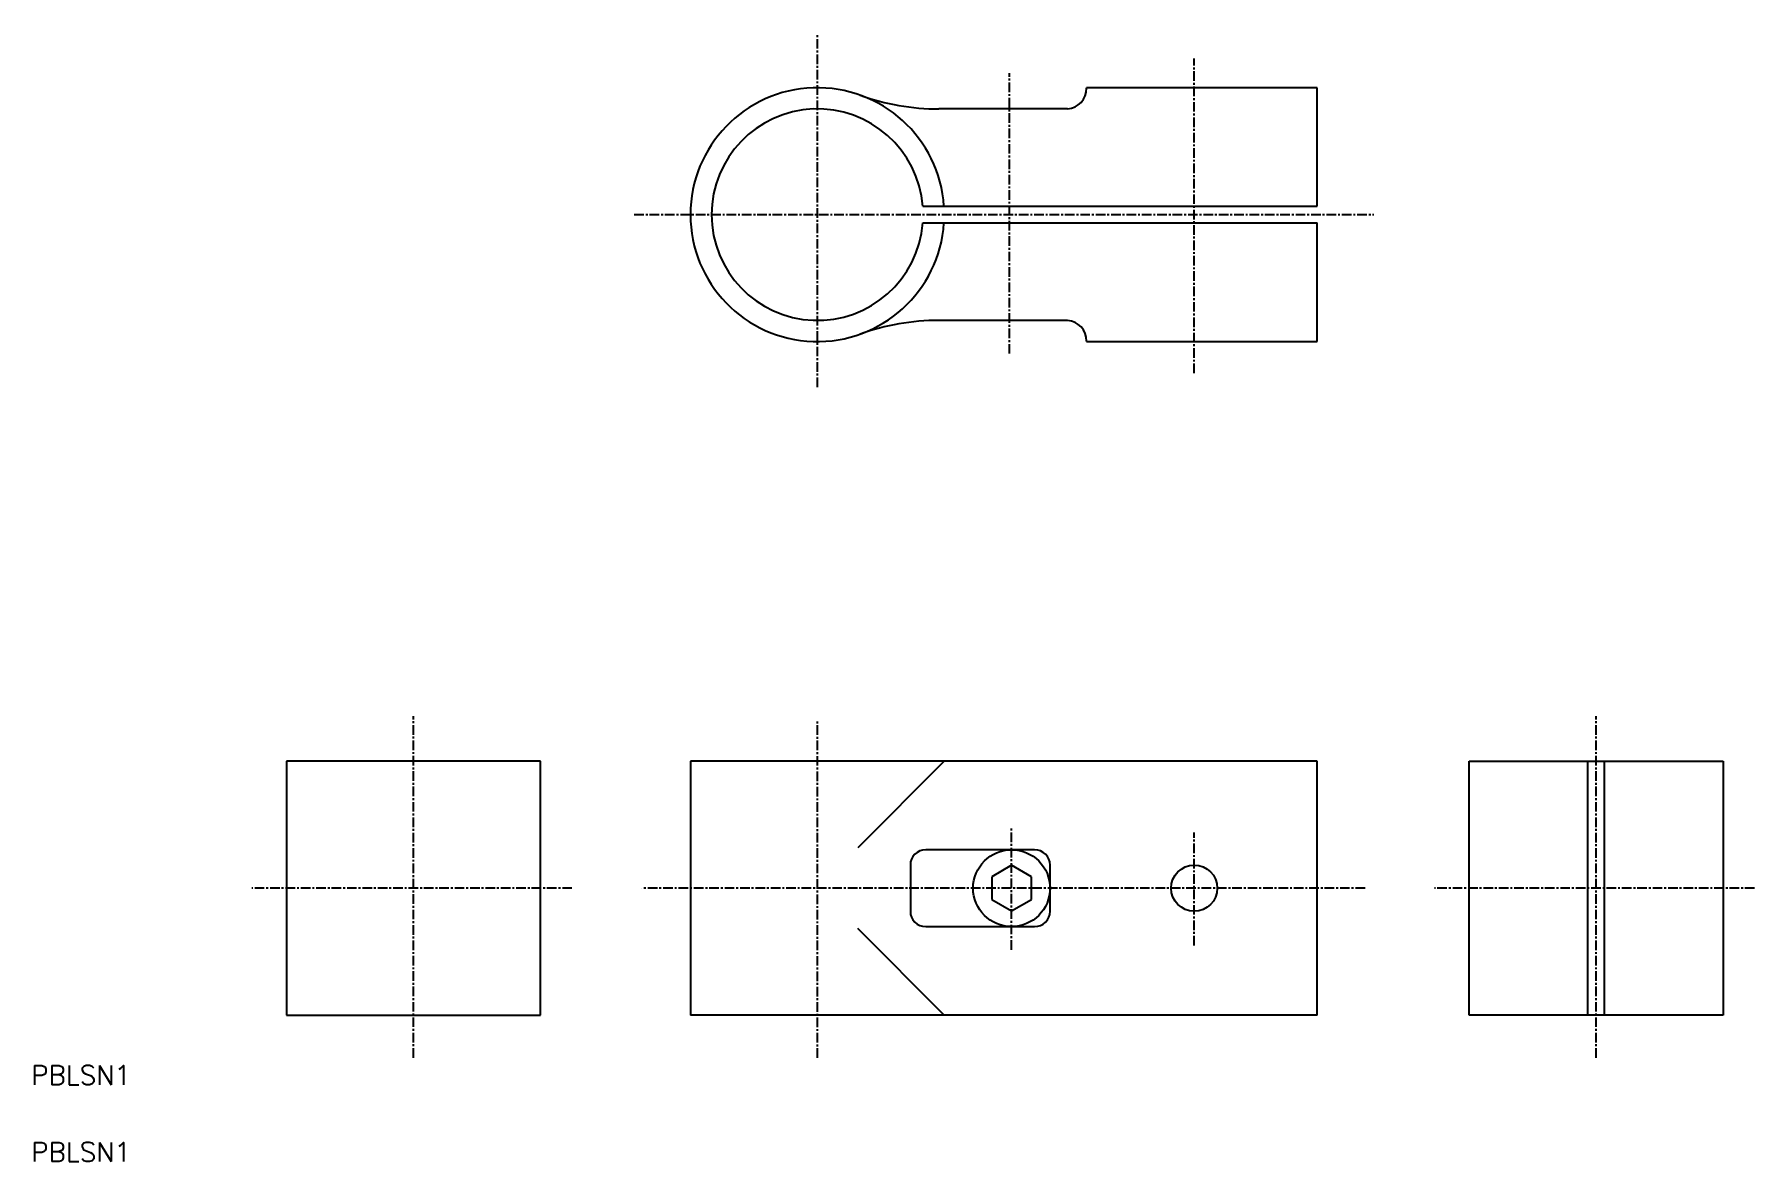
# Model space of a CAD drawing. Extents: x 150 to 374, y 80 to 227.
import ezdxf

# ---------------------------------------------------------------- set-up
doc = ezdxf.new("R2010")
doc.units = 0
doc.linetypes.add('CENTER', pattern=[2, 1.25, -0.25, 0.25, -0.25])
doc.linetypes.add('CENTER2', pattern=[28.575, 19.05, -3.175, 3.175, -3.175])
doc.layers.get('0').update_dxf_attribs({"linetype": 'CONTINUOUS'})
doc.layers.add('CENTER', color=1, linetype='CENTER2')
doc.styles.get("Standard").update_dxf_attribs({"font": 'txt.shx'})

msp = doc.modelspace()

# ---------------------------------------------------------------- linework, layer by layer
at = {"color": 7, "linetype": 'CONTINUOUS'}
for p, q in [((317.22, 219.62), (287.22, 219.62)), ((287.22, 219.57), (287.22, 219.62)), ((317.22, 204.21), (317.22, 219.62)), ((284.72, 216.87), (268.02, 216.87)), ((265.93, 204.21), (317.22, 204.21)), ((265.93, 202.04), (317.22, 202.04)), ((317.22, 186.62), (317.22, 202.04)), ((284.72, 189.37), (268.02, 189.37)), ((287.22, 186.67), (287.22, 186.62)), ((287.22, 186.62), (317.22, 186.62)), ((216.22, 132.05), (183.22, 132.05)), ((183.22, 132.05), (183.22, 99.05)), ((216.22, 99.05), (216.22, 132.05)), ((317.22, 132.05), (235.72, 132.05)), ((235.72, 132.05), (235.72, 99.05)), ((268.72, 132.05), (257.47, 120.8)), ((317.22, 99.05), (317.22, 132.05)), ((336.97, 132.05), (369.97, 132.05)), ((336.97, 99.05), (336.97, 132.05)), ((352.39, 99.05), (352.39, 132.05)), ((354.56, 99.05), (354.56, 132.05)), ((369.97, 132.05), (369.97, 99.05)), ((264.31, 118.55), (264.31, 112.55)), ((280.47, 120.55), (266.31, 120.55)), ((282.47, 112.55), (282.47, 118.55)), ((277.47, 118.52), (274.9, 117.04)), ((274.9, 117.04), (274.9, 114.07)), ((280.04, 117.04), (277.47, 118.52)), ((280.04, 114.07), (280.04, 117.04)), ((274.9, 114.07), (277.47, 112.59)), ((277.47, 112.59), (280.04, 114.07)), ((268.72, 99.05), (257.47, 110.3)), ((266.31, 110.55), (280.47, 110.55)), ((183.22, 99.05), (216.22, 99.05)), ((317.22, 99.05), (235.72, 99.05)), ((369.97, 99.05), (336.97, 99.05))]:
    msp.add_line(p, q, dxfattribs=at)
for centre, radius in [((277.47, 115.55), 5), ((301.22, 115.55), 3)]:
    msp.add_circle(centre, radius, dxfattribs=at)
for centre, radius, start, end in [((252.22, 203.12), 16.5, 3.7745, 356.2255), ((284.55, 219.54), 2.68, 273.7986, 0.6066), ((268.02, 247.14), 30.27, 250.2547, 270), ((252.22, 203.12), 13.75, 4.5308, 355.4692), ((268.02, 159.1), 30.27, 90, 109.7453), ((284.55, 186.7), 2.68, 359.3934, 86.2014), ((266.31, 118.55), 2, 90, 180), ((280.47, 118.55), 2, 360, 90), ((266.31, 112.55), 2, 180, 270), ((280.47, 112.55), 2, 270, 0)]:
    msp.add_arc(centre, radius, start, end, dxfattribs=at)
at = {"layer": 'CENTER', "color": 1, "linetype": 'CENTER'}
for p, q in [((252.22, 180.7), (252.22, 226.55)), ((277.22, 185.05), (277.22, 221.52)), ((301.22, 182.51), (301.22, 223.44)), ((228.41, 203.12), (324.56, 203.12)), ((199.72, 93.5), (199.72, 137.92)), ((252.22, 93.48), (252.22, 137.25)), ((353.47, 93.5), (353.47, 137.92)), ((277.47, 107.55), (277.47, 123.55)), ((301.22, 108.11), (301.22, 122.79)), ((220.32, 115.55), (178.69, 115.55)), ((323.42, 115.55), (229.4, 115.55)), ((374.07, 115.55), (332.44, 115.55))]:
    msp.add_line(p, q, dxfattribs=at)

# ---------------------------------------------------------------- texts
at = {"color": 7, "linetype": 'CONTINUOUS'}
for p in [(150, 90), (150, 80)]:
    msp.add_text('PBLSN1', height=2.5, dxfattribs=at).set_placement(p)

doc.saveas('drawing.dxf')
